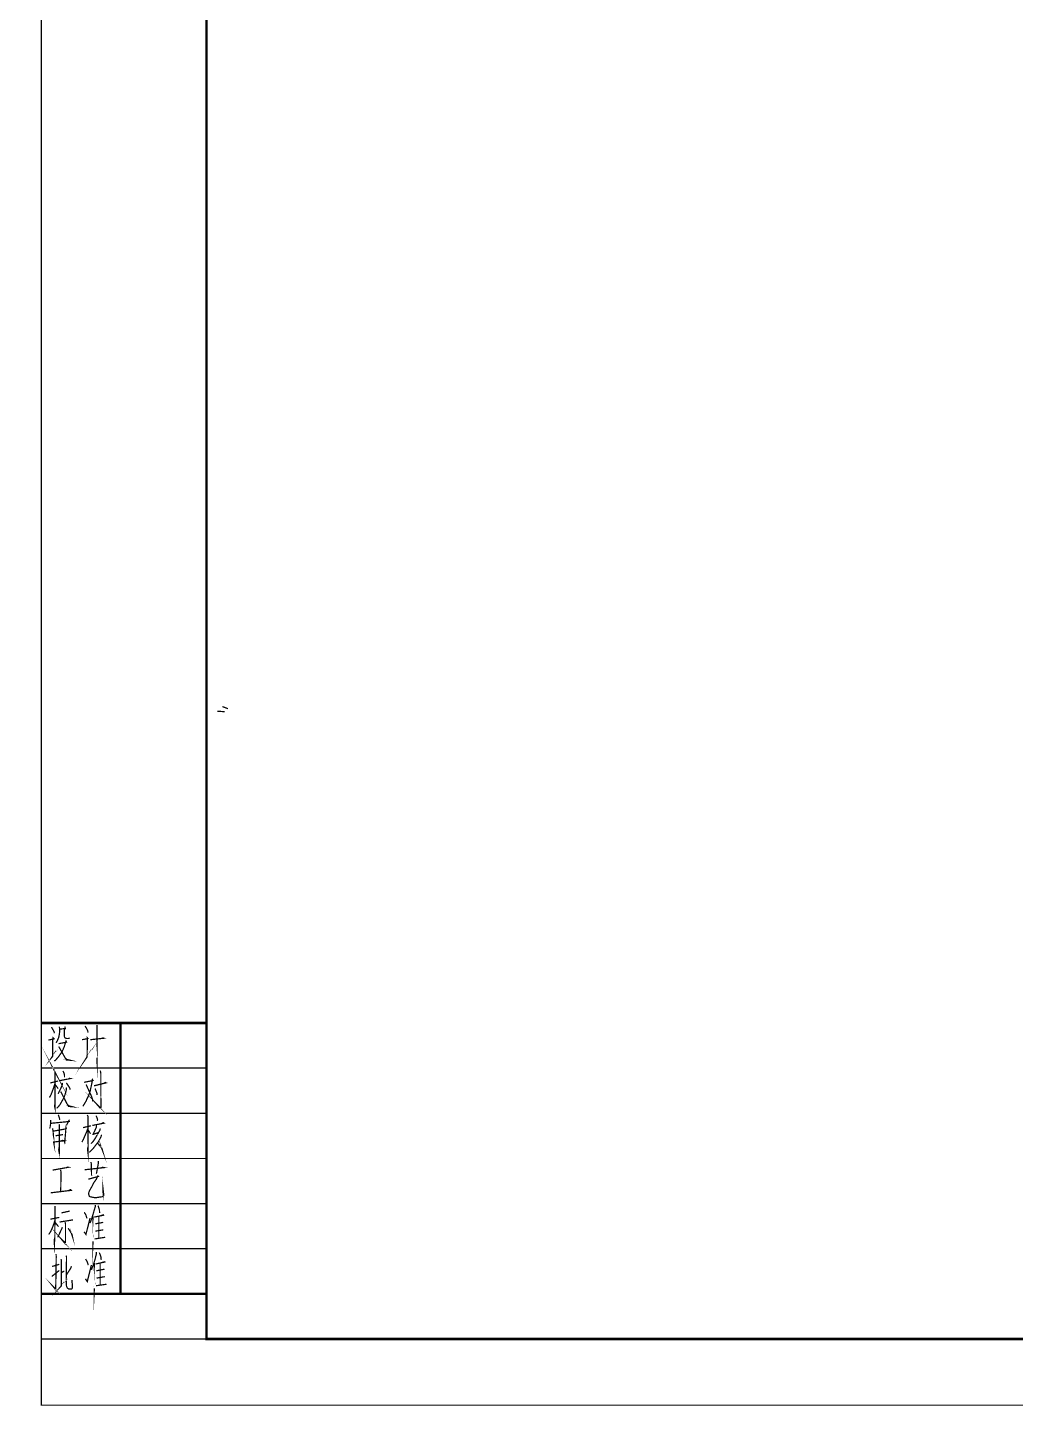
# Model space of a CAD drawing. Header units: millimetres. Extents: x -5 to 3318, y -968 to 297.
# Drawn here: x -5 to 442, y -968 to -338 of the extents above; entities that cross this region are included whole.
import ezdxf

# ---------------------------------------------------------------- set-up
doc = ezdxf.new("R2010")
doc.units = ezdxf.units.MM
doc.header["$LTSCALE"] = 0.25
doc.layers.add('P', color=7, linetype='Continuous')
doc.layers.add('粗实线', color=7, linetype='Continuous', lineweight=70)

msp = doc.modelspace()

# ---------------------------------------------------------------- linework, layer by layer
at = {"layer": 'P', "color": 3}
for points, const_width in [([(0.935, -962.001), (1780.516, -962.001), (1780.516, 296.245), (0.935, 296.245), (0.935, -962.001)], 0.562), ([(75.775, -932.019), (1750.606, -932.019), (1750.606, 266.263), (75.775, 266.263), (75.775, -932.019)], 1.12), ([(80.661, -647.686), (83.967, -647.907)], 0.562), ([(82.991, -645.581), (85.47, -646.557)], 0.562), ([(0.935, -788.875), (75.775, -788.875)], 1.12), ([(5.519, -790.754), (6.72, -792.781), (6.869, -793.535)], 0.562), ([(9.127, -790.528), (9.199, -791.729), (9.199, -793.233), (9.05, -794.362), (8.748, -795.64), (8.373, -796.466), (8.075, -797.139), (7.623, -797.893)], 0.562), ([(9.276, -791.657), (11.832, -791.431), (11.679, -790.979), (11.381, -792.032), (11.381, -793.007), (11.381, -793.834), (11.381, -794.813), (11.453, -795.261), (11.679, -795.64), (11.981, -795.789), (12.433, -795.938), (13.182, -795.938), (13.557, -795.789), (13.783, -795.563)], 0.562), ([(20.774, -790.23), (21.6, -791.657), (21.898, -792.257), (22.124, -793.233)], 0.562), ([(26.107, -789.851), (26.184, -790.754), (26.184, -806.984), (26.107, -805.932), (26.184, -804.582)], 0.562), ([(36.779, -911.58), (36.779, -788.875)], 1.12), ([(6.869, -810.592), (7.321, -811.419), (7.172, -811.116), (7.172, -827.573), (6.946, -826.597), (7.172, -825.093)], 0.562), ([(4.164, -796.615), (6.72, -796.087), (6.269, -795.563), (6.119, -796.615), (6.043, -804.053), (5.591, -804.582), (7.623, -801.574)], 0.562), ([(8.748, -798.268), (12.356, -797.591), (12.13, -797.139), (11.755, -798.268), (11.304, -799.695), (10.852, -800.748), (10.401, -801.8), (9.574, -803.001), (8.748, -804.13), (7.921, -805.106), (7.321, -805.783), (6.797, -806.158)], 0.562), ([(8.825, -799.546), (12.279, -805.634), (14.086, -805.783), (12.279, -805.331), (11.832, -804.803)], 0.562), ([(19.419, -796.466), (22.048, -795.938), (21.822, -795.64), (21.673, -804.279), (21.298, -804.803), (23.7, -800.973)], 0.562), ([(23.176, -796.466), (29.264, -795.789), (28.889, -795.64), (28.135, -795.938)], 0.562), ([(0.935, -809.314), (75.775, -809.314)], 0.562), ([(10.78, -810.592), (11.304, -811.87), (11.453, -812.697), (11.453, -813.523)], 0.562), ([(27.684, -810.439), (27.909, -811.943), (27.909, -822.239)], 0.562), ([(7.172, -816.075), (6.571, -818.107), (5.97, -819.683), (5.37, -821.26), (4.616, -822.691)], 0.562), ([(8.522, -815.176), (4.991, -816.075)], 0.562), ([(7.248, -816.829), (8.599, -818.631)], 0.562), ([(12.207, -818.107), (12.279, -819.159), (11.755, -821.11), (11.227, -822.691), (10.477, -823.965), (9.953, -824.868), (9.425, -825.843), (8.748, -826.67), (7.921, -827.573)], 0.562), ([(10.477, -816.003), (10.401, -817.055), (9.502, -819.083), (8.825, -820.433), (8.522, -820.961)], 0.562), ([(9.276, -815.023), (14.086, -814.047), (13.706, -813.971), (13.182, -814.196)], 0.562), ([(12.279, -816.003), (13.332, -817.579), (13.706, -818.18), (14.086, -819.083)], 0.562), ([(20.322, -815.777), (24.378, -814.95), (24.08, -814.499), (23.854, -816.075), (23.479, -817.805), (23.1, -819.607), (22.35, -821.788), (21.447, -823.59), (21.374, -823.965), (20.697, -825.093), (19.794, -826.597)], 0.562), ([(21.221, -816.752), (23.7, -822.163), (24.152, -823.59), (24.305, -824.57)], 0.562), ([(24.829, -817.353), (30.24, -816.003), (29.865, -815.849), (29.49, -816.075)], 0.562), ([(25.281, -818.554), (26.107, -820.586), (26.184, -821.485)], 0.562), ([(9.651, -819.986), (9.953, -820.361), (13.182, -826.67), (14.984, -826.823), (13.259, -826.371), (12.808, -825.843)], 0.562), ([(27.76, -827.649), (25.805, -825.396), (27.76, -827.347)], 0.562), ([(27.909, -822.538), (27.986, -825.997), (27.909, -827.347)], 0.562), ([(0.935, -829.826), (75.775, -829.826)], 0.562), ([(8.599, -830.427), (9.127, -831.854), (9.276, -832.757)], 0.562), ([(21.749, -830.58), (22.124, -831.253)], 0.562), ([(22.048, -831.181), (22.048, -847.484), (21.898, -846.283), (22.048, -844.856)], 0.562), ([(25.732, -830.879), (26.333, -832.233), (26.406, -832.757), (26.333, -833.209)], 0.562), ([(5.216, -832.757), (5.216, -834.035), (5.067, -835.011), (4.918, -836.063), (4.692, -836.664)], 0.562), ([(5.216, -834.338), (13.634, -833.511), (13.485, -833.06), (12.279, -835.313)], 0.562), ([(6.043, -836.591), (6.269, -837.869), (6.72, -843.88), (6.494, -842.828), (11.227, -842.227), (10.626, -842.074), (9.574, -842.376)], 0.562), ([(11.227, -842.227), (11.53, -842.977), (12.13, -836.289), (12.279, -836.817), (6.422, -837.869)], 0.562), ([(8.974, -834.785), (9.127, -835.011), (9.05, -847.637), (8.825, -846.359), (9.05, -844.856)], 0.562), ([(22.124, -836.365), (21.298, -838.619), (20.548, -840.272), (20.02, -841.55), (19.342, -842.828)], 0.562), ([(23.402, -835.462), (19.794, -836.289)], 0.562), ([(22.124, -837.341), (23.253, -839.071)], 0.562), ([(24.08, -835.313), (29.336, -834.261), (28.962, -834.035), (28.212, -834.487)], 0.562), ([(25.958, -835.087), (25.882, -836.063), (24.378, -839.369)], 0.562), ([(27.611, -836.664), (27.534, -837.341), (26.333, -839.445)], 0.562), ([(7.397, -839.969), (10.78, -839.445)], 0.562), ([(28.212, -839.445), (27.986, -840.421), (26.785, -842.675), (25.732, -844.029), (24.527, -845.605), (23.479, -846.658), (22.652, -847.484)], 0.562), ([(26.256, -839.595), (25.43, -841.022), (24.527, -842.376), (23.479, -843.578)], 0.562), ([(24.08, -839.445), (27.01, -838.47)], 0.562), ([(26.406, -843.279), (28.361, -845.605), (28.663, -846.658), (28.135, -845.307)], 0.562), ([(0.935, -850.266), (75.775, -850.266)], 0.562), ([(6.119, -855.527), (13.182, -854.249), (12.808, -854.172), (12.279, -854.398)], 0.562), ([(9.651, -855.374), (9.877, -856.502), (9.728, -865.218)], 0.562), ([(20.548, -855.374), (29.336, -854.398), (28.663, -854.249), (27.986, -854.547)], 0.562), ([(23.402, -851.842), (23.551, -852.596), (23.7, -858.006)], 0.562), ([(26.785, -851.395), (26.785, -852.37), (25.882, -857.18)], 0.562), ([(22.201, -859.659), (26.785, -858.381), (26.559, -858.155), (25.882, -859.582), (24.604, -861.389), (23.854, -862.965), (22.802, -864.767), (22.499, -865.521), (22.35, -866.194), (22.499, -866.799), (22.652, -867.323), (23.1, -867.625), (23.628, -867.698), (24.378, -867.851), (25.507, -868.073), (26.708, -867.851), (27.534, -867.698), (28.438, -867.625), (29.038, -867.323), (29.264, -867.02), (28.889, -863.94), (28.962, -867.174)], 0.562), ([(5.144, -865.819), (14.46, -864.694), (14.158, -864.392), (13.259, -864.767)], 0.562), ([(0.935, -870.705), (75.775, -870.705)], 0.562), ([(7.172, -871.83), (7.023, -886.408), (6.869, -889.04), (6.797, -887.613), (6.946, -886.182)], 0.562), ([(10.026, -874.914), (13.783, -874.088)], 0.562), ([(20.395, -874.612), (21.149, -875.89), (21.6, -877.394)], 0.562), ([(25.358, -871.383), (25.358, -872.132), (24.527, -874.987), (23.854, -877.24), (23.027, -879.498)], 0.562), ([(26.631, -871.532), (27.309, -873.785), (27.309, -874.386), (27.458, -874.987)], 0.562), ([(7.172, -877.918), (6.72, -879.57), (5.97, -881.598), (5.144, -883.404), (4.317, -884.682)], 0.562), ([(5.067, -877.768), (9.05, -876.942)], 0.562), ([(11.679, -879.046), (11.904, -879.873), (11.904, -886.787), (11.832, -888.363), (11.755, -888.887), (9.953, -886.71), (11.755, -888.589)], 0.562), ([(7.321, -879.345), (8.748, -881.151)], 0.562), ([(10.401, -881.3), (10.328, -881.824), (8.373, -885.956)], 0.562), ([(9.199, -879.046), (15.287, -878.067)], 0.562), ([(13.106, -881.824), (14.835, -884.606), (15.061, -885.735), (14.46, -883.928)], 0.562), ([(20.322, -883.477), (21.149, -884.682), (23.027, -877.24)], 0.562), ([(24.378, -876.414), (24.454, -885.807), (24.378, -887.613), (24.305, -889.04), (24.305, -887.762)], 0.562), ([(24.906, -876.793), (29.413, -875.89)], 0.562), ([(25.358, -879.873), (28.962, -879.196)], 0.562), ([(29.264, -875.664), (28.438, -875.966), (27.01, -876.414), (27.01, -886.408)], 0.562), ([(25.055, -886.71), (29.865, -885.956)], 0.562), ([(25.43, -883.179), (29.038, -882.578)], 0.562), ([(0.935, -891.145), (75.775, -891.145)], 0.562), ([(7.623, -893.471), (7.696, -894.676), (7.47, -909.028), (7.397, -909.629), (6.119, -908.048), (7.397, -909.326)], 0.562), ([(12.207, -894.225), (12.356, -894.975), (12.207, -905.271), (12.279, -906.549), (12.279, -907.375), (12.356, -908.048), (12.582, -908.649), (12.808, -909.028), (13.332, -909.326), (13.706, -909.326), (14.686, -909.326), (14.984, -909.028)], 0.562), ([(25.882, -892.644), (25.882, -893.398), (25.204, -896.253), (24.454, -898.506), (23.628, -900.687)], 0.562), ([(27.232, -892.87), (27.986, -894.975), (27.986, -895.503), (28.063, -896.253)], 0.562), ([(9.877, -895.801), (10.026, -896.555), (9.953, -908.048), (9.574, -908.428), (11.381, -906.246)], 0.562), ([(5.817, -899.183), (9.05, -898.208)], 0.562), ([(14.61, -899.034), (14.235, -900.01), (12.279, -903.017)], 0.562), ([(20.923, -904.743), (21.749, -906.021), (23.628, -898.506)], 0.562), ([(20.995, -895.801), (21.749, -897.079), (22.201, -898.583)], 0.562), ([(24.978, -897.607), (25.055, -907.073), (24.978, -908.875), (24.906, -910.23), (24.906, -909.028)], 0.562), ([(25.507, -898.055), (30.014, -897.079)], 0.562), ([(25.882, -901.139), (29.562, -900.385)], 0.562), ([(29.865, -897.002), (28.962, -897.228), (27.611, -897.607), (27.611, -907.597)], 0.562), ([(5.668, -903.69), (9.05, -900.985)], 0.562), ([(11.381, -901.211), (10.026, -901.965)], 0.562), ([(15.061, -908.875), (14.835, -905.271), (14.984, -909.028)], 0.562), ([(25.958, -904.445), (29.716, -903.767)], 0.562), ([(0.935, -911.58), (75.775, -911.58)], 1.12), ([(25.732, -907.899), (30.465, -907.222)], 0.562), ([(0.935, -932.019), (75.775, -932.019)], 0.562)]:
    msp.add_lwpolyline(points, dxfattribs=dict(at, const_width=const_width))
at = {"layer": '粗实线'}
msp.add_arc((-3.048, -965.759), 2.13, 0, 0, dxfattribs=at)
msp.add_arc((-3.048, -965.759), 2.13, 0, 0, dxfattribs=at)

doc.saveas('drawing.dxf')
